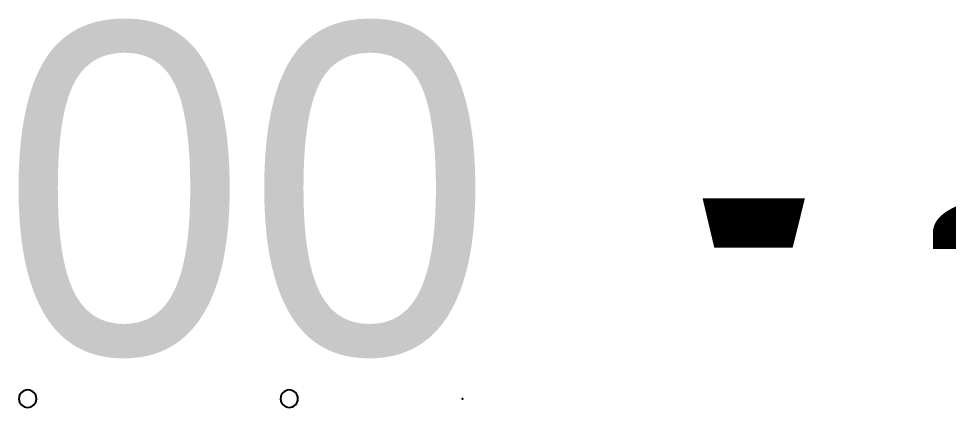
# Model space of a CAD drawing. Extents: x 180421 to 182279, y 668879 to 669787.
# Drawn here: x 180606.53 to 180620.6, y 669607.57 to 669613.46 of the extents above; entities that cross this region are included whole.
import ezdxf
from ezdxf.enums import TextEntityAlignment as Align

# ---------------------------------------------------------------- set-up
doc = ezdxf.new("R2010")
doc.units = 0
doc.header["$LTSCALE"] = 2.5
doc.header["$MEASUREMENT"] = 0
doc.layers.add('DRWT001', color=2, linetype='CONTINUOUS')
doc.layers.add('KOTERET', color=1, linetype='CONTINUOUS')
doc.styles.add('miryam', font='mirym.shx', dxfattribs={"height": 100})
doc.styles.get("Standard").update_dxf_attribs({"font": 'heb.shx', "height": 0.5})

msp = doc.modelspace()

# ---------------------------------------------------------------- linework, layer by layer
at = {"layer": 'KOTERET', "color": 1, "linetype": 'Continuous'}
for centre, start, end in [((180606.664, 669607.699), 90, 180), ((180606.664, 669607.699), 0, 90), ((180610.623, 669607.699), 90, 180), ((180610.623, 669607.699), 0, 90), ((180606.664, 669607.699), 180, 270), ((180606.664, 669607.699), 270, 0), ((180610.623, 669607.699), 180, 270), ((180610.623, 669607.699), 270, 0)]:
    msp.add_arc(centre, 0.132, start, end, dxfattribs=at)
at = {"layer": 'KOTERET', "color": 1}
msp.add_point((180613.246, 669607.699), dxfattribs=at)

# ---------------------------------------------------------------- texts
at = {"layer": 'DRWT001', "color": 2, "style": 'miryam'}
msp.add_text('00', height=5, dxfattribs=at).set_placement((180613.702, 669608.381), align=Align.RIGHT)
at = {"layer": 'KOTERET', "color": 1, "width": 1.362903}
msp.add_text("'‘", height=2.3752, dxfattribs=at).set_placement((180616.004, 669608.359), (180623.129, 669608.359), align=Align.FIT)

doc.saveas('drawing.dxf')
